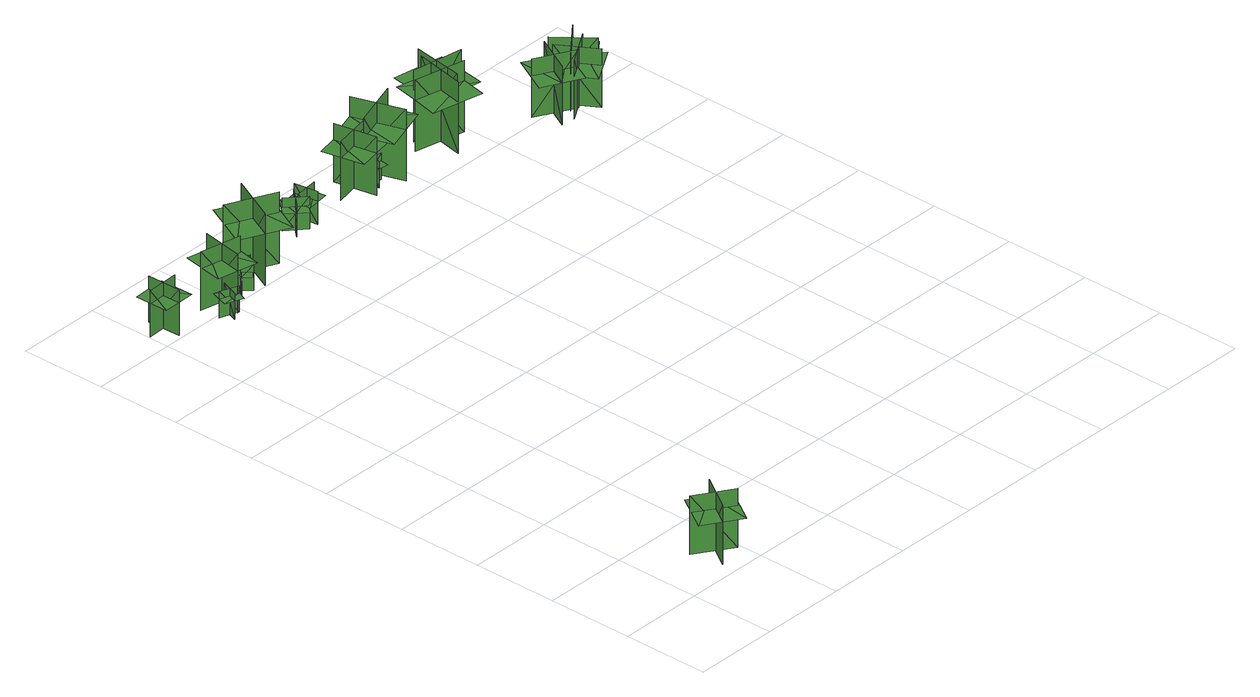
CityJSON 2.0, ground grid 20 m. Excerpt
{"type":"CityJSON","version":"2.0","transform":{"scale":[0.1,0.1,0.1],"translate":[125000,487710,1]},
"CityObjects":{
"tree1":{"type":"SolitaryVegetationObject","geometry":[{"type":"MultiSurface","lod":"1","boundaries":[[[0,1,2]],[[0,2,3]],[[4,5,6]],[[4,6,7]],[[8,9,10]],[[8,10,11]],[[8,11,12]],[[8,12,13]]]}]},
"tree2":{"type":"SolitaryVegetationObject","geometry":[{"type":"MultiSurface","lod":"1","boundaries":[[[14,15,16]],[[14,16,17]],[[18,19,20]],[[18,20,21]],[[22,23,24]],[[22,24,25]],[[22,25,26]],[[22,26,27]]]}]},
"tree3":{"type":"SolitaryVegetationObject","geometry":[{"type":"MultiSurface","lod":"1","boundaries":[[[28,29,30]],[[28,30,31]],[[32,33,34]],[[32,34,35]],[[36,37,38]],[[36,38,39]],[[36,39,40]],[[36,40,41]]]}]},
"tree4":{"type":"SolitaryVegetationObject","geometry":[{"type":"MultiSurface","lod":"1","boundaries":[[[42,43,44]],[[42,44,45]],[[46,47,48]],[[46,48,49]],[[50,51,52]],[[50,52,53]],[[50,53,54]],[[50,54,55]]]}]},
"tree5":{"type":"SolitaryVegetationObject","geometry":[{"type":"MultiSurface","lod":"1","boundaries":[[[56,57,58]],[[56,58,59]],[[60,61,62]],[[60,62,63]],[[64,65,66]],[[64,66,67]],[[64,67,68]],[[64,68,69]]]}]},
"tree6":{"type":"SolitaryVegetationObject","geometry":[{"type":"MultiSurface","lod":"1","boundaries":[[[70,71,72]],[[70,72,73]],[[74,75,76]],[[74,76,77]],[[78,79,80]],[[78,80,81]],[[78,81,82]],[[78,82,83]]]}]},
"tree7":{"type":"SolitaryVegetationObject","geometry":[{"type":"MultiSurface","lod":"1","boundaries":[[[84,85,86]],[[84,86,87]],[[88,89,90]],[[88,90,91]],[[92,93,94]],[[92,94,95]],[[92,95,96]],[[92,96,97]]]}]},
"tree8":{"type":"SolitaryVegetationObject","geometry":[{"type":"MultiSurface","lod":"1","boundaries":[[[98,99,100]],[[98,100,101]],[[102,103,104]],[[102,104,105]],[[106,107,108]],[[106,108,109]],[[106,109,110]],[[106,110,111]]]}]},
"tree9":{"type":"SolitaryVegetationObject","geometry":[{"type":"MultiSurface","lod":"1","boundaries":[[[112,113,114]],[[112,114,115]],[[116,117,118]],[[116,118,119]],[[120,121,122]],[[120,122,123]],[[120,123,124]],[[120,124,125]]]}]},
"tree10":{"type":"SolitaryVegetationObject","geometry":[{"type":"MultiSurface","lod":"1","boundaries":[[[126,127,128]],[[126,128,129]],[[130,131,132]],[[130,132,133]],[[134,135,136]],[[134,136,137]],[[134,137,138]],[[134,138,139]]]}]},
"tree11":{"type":"SolitaryVegetationObject","geometry":[{"type":"MultiSurface","lod":"1","boundaries":[[[140,141,142]],[[140,142,143]],[[144,145,146]],[[144,146,147]],[[148,149,150]],[[148,150,151]],[[148,151,152]],[[148,152,153]]]}]},
"tree12":{"type":"SolitaryVegetationObject","geometry":[{"type":"MultiSurface","lod":"1","boundaries":[[[154,155,156]],[[154,156,157]],[[158,159,160]],[[158,160,161]],[[162,163,164]],[[162,164,165]],[[162,165,166]],[[162,166,167]]]}]},
"tree13":{"type":"SolitaryVegetationObject","geometry":[{"type":"MultiSurface","lod":"1","boundaries":[[[168,169,170]],[[168,170,171]],[[172,173,174]],[[172,174,175]],[[176,177,178]],[[176,178,179]],[[176,179,180]],[[176,180,181]]]}]},
"tree14":{"type":"SolitaryVegetationObject","geometry":[{"type":"MultiSurface","lod":"1","boundaries":[[[182,183,184]],[[182,184,185]],[[186,187,188]],[[186,188,189]],[[190,191,192]],[[190,192,193]],[[190,193,194]],[[190,194,195]]]}]},
"tree15":{"type":"SolitaryVegetationObject","geometry":[{"type":"MultiSurface","lod":"1","boundaries":[[[196,197,198]],[[196,198,199]],[[200,201,202]],[[200,202,203]],[[204,205,206]],[[204,206,207]],[[204,207,208]],[[204,208,209]]]}]},
"tree16":{"type":"SolitaryVegetationObject","geometry":[{"type":"MultiSurface","lod":"1","boundaries":[[[210,211,212]],[[210,212,213]],[[214,215,216]],[[214,216,217]],[[218,219,220]],[[218,220,221]],[[218,221,222]],[[218,222,223]]]}]},
"tree17":{"type":"SolitaryVegetationObject","geometry":[{"type":"MultiSurface","lod":"1","boundaries":[[[224,225,226]],[[224,226,227]],[[228,229,230]],[[228,230,231]],[[232,233,234]],[[232,234,235]],[[232,235,236]],[[232,236,237]]]}]}
},
"vertices":[
[185,47,12],[102,101,12],[102,101,151],[185,47,151],[172,112,12],[118,28,12],[118,28,151],[172,112,151],[172,112,112],[130,139,112],[76,55,112],[118,28,112],[159,1,112],[213,85,112],
[78,1448,8],[1,1446,8],[1,1446,116],[78,1448,116],[41,1484,8],[43,1406,8],[43,1406,116],[41,1484,116],[41,1484,86],[3,1483,86],[4,1405,86],[43,1406,86],[82,1407,86],[80,1484,86],
[158,1360,10],[173,1401,10],[173,1401,72],[158,1360,72],[185,1372,10],[143,1387,10],[143,1387,72],[185,1372,72],[185,1372,55],[192,1393,55],[150,1408,55],[143,1387,55],[136,1366,55],[177,1351,55],
[236,1414,10],[139,1433,10],[139,1433,148],[236,1414,148],[199,1470,9],[181,1372,10],[181,1372,148],[199,1470,148],[199,1470,109],[150,1479,109],[132,1381,109],[181,1372,109],[230,1362,109],[248,1460,109],
[231,1432,13],[261,1400,13],[261,1400,74],[231,1432,74],[229,1403,13],[262,1433,13],[262,1433,74],[229,1403,74],[229,1403,57],[244,1387,57],[277,1416,57],[262,1433,57],[248,1449,57],[215,1420,57],
[250,1457,11],[284,1429,11],[284,1429,73],[250,1457,73],[253,1427,11],[280,1462,11],[280,1462,73],[253,1427,73],[253,1427,56],[270,1414,56],[298,1448,56],[280,1462,56],[263,1476,56],[235,1441,56],
[375,1433,8],[265,1485,8],[265,1485,177],[375,1433,177],[348,1510,8],[296,1400,8],[296,1400,177],[348,1510,177],[348,1510,130],[293,1536,130],[241,1426,130],[296,1400,130],[351,1374,130],[403,1483,130],
[464,1504,13],[505,1467,13],[505,1467,90],[464,1504,90],[466,1467,13],[503,1508,13],[503,1508,90],[466,1467,90],[466,1467,69],[486,1449,69],[523,1490,69],[503,1508,69],[482,1527,69],[445,1486,69],
[527,1465,15],[519,1520,15],[519,1520,92],[527,1465,92],[549,1494,15],[494,1487,15],[494,1487,92],[549,1494,92],[549,1494,70],[545,1522,70],[491,1514,70],[494,1487,70],[498,1459,70],[553,1467,70],
[718,1507,17],[621,1487,17],[621,1487,155],[718,1507,155],[663,1543,17],[683,1446,17],[683,1446,155],[663,1543,155],[663,1543,117],[614,1533,117],[634,1436,117],[683,1446,117],[732,1456,117],[712,1554,117],
[688,1482,18],[732,1477,18],[732,1477,80],[688,1482,80],[706,1459,18],[711,1503,18],[711,1503,80],[706,1459,80],[706,1459,63],[728,1456,63],[733,1500,63],[711,1503,63],[689,1505,63],[684,1461,63],
[799,1519,14],[683,1481,14],[683,1481,183],[799,1519,183],[727,1556,14],[765,1440,14],[765,1440,183],[727,1556,183],[727,1556,136],[669,1537,136],[707,1421,136],[765,1440,136],[823,1459,136],[785,1575,136],
[913,1433,11],[937,1552,11],[937,1552,180],[913,1433,180],[981,1477,11],[862,1502,11],[862,1502,180],[981,1477,180],[981,1477,133],[993,1537,133],[874,1561,133],[862,1502,133],[849,1442,133],[969,1417,133],
[954,1575,10],[935,1455,10],[935,1455,179],[954,1575,179],[888,1528,10],[1009,1509,10],[1009,1509,179],[888,1528,179],[888,1528,132],[879,1467,132],[999,1449,132],[1009,1509,132],[1018,1569,132],[897,1588,132],
[1114,1415,8],[1203,1369,8],[1203,1369,146],[1114,1415,146],[1134,1351,8],[1180,1440,8],[1180,1440,146],[1134,1351,146],[1134,1351,107],[1179,1329,107],[1224,1417,107],[1180,1440,107],[1136,1463,107],[1090,1374,107],
[1237,1337,6],[1185,1422,6],[1185,1422,144],[1237,1337,144],[1253,1402,6],[1168,1350,6],[1168,1350,144],[1253,1402,144],[1253,1402,106],[1227,1444,106],[1142,1392,106],[1168,1350,106],[1194,1307,106],[1279,1359,106],
[1265,1439,5],[1188,1376,5],[1188,1376,144],[1265,1439,144],[1199,1446,5],[1262,1369,5],[1262,1369,144],[1199,1446,144],[1199,1446,105],[1160,1415,105],[1223,1337,105],[1262,1369,105],[1300,1400,105],[1238,1478,105]
]}
